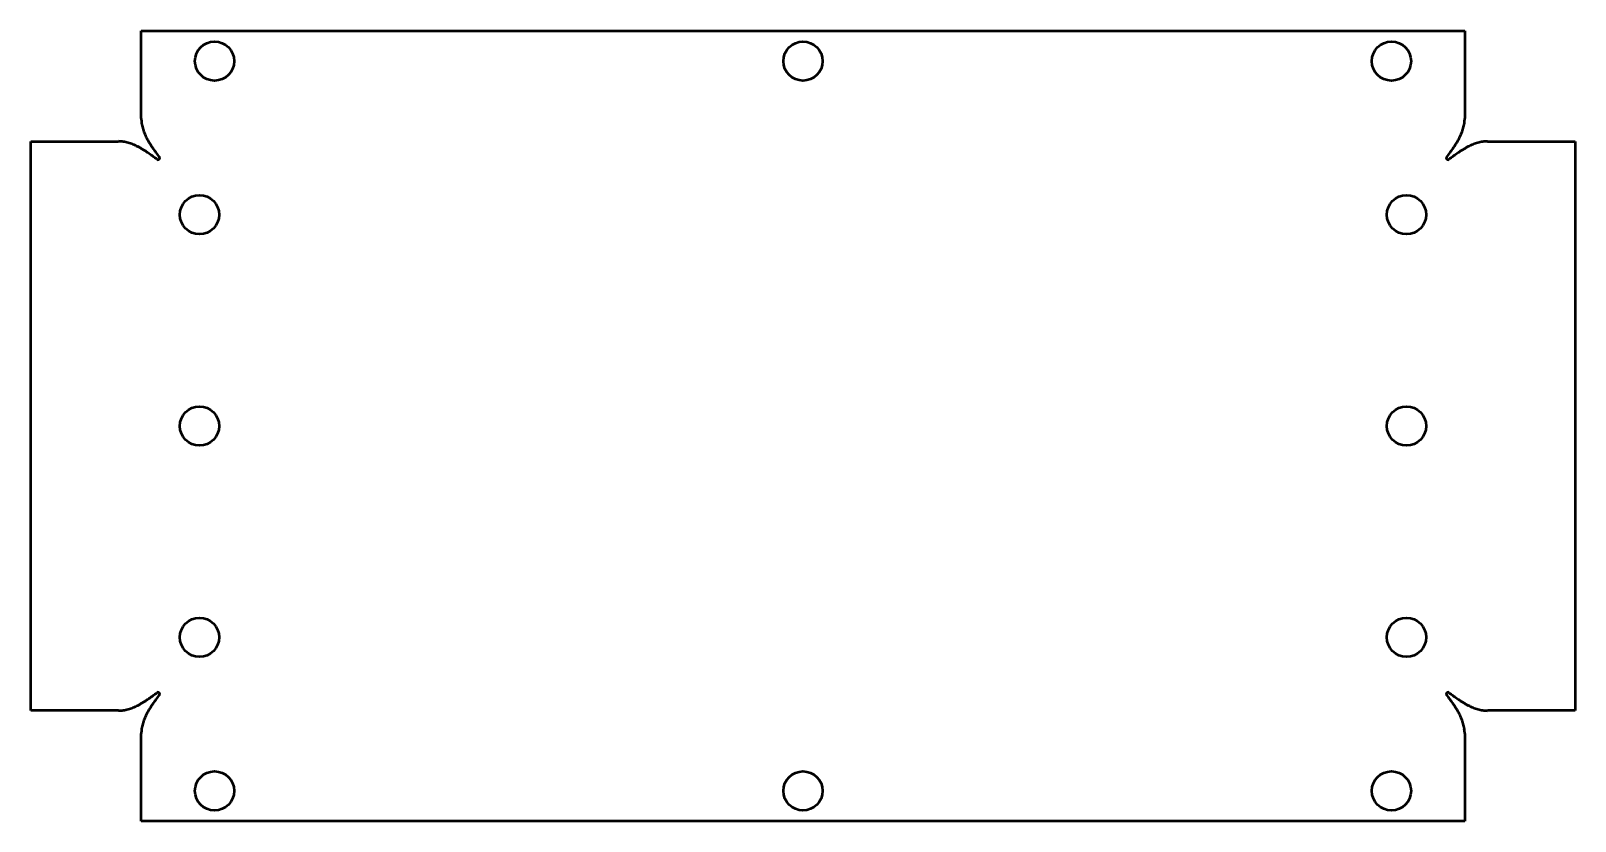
# Model space of a CAD drawing. Header units: millimetres. Extents: x 0 to 512, y 0 to 262.
import ezdxf

# ---------------------------------------------------------------- set-up
doc = ezdxf.new("R2010")
doc.units = ezdxf.units.MM
doc.layers.add('IV_INTERIOR_PROFILES', color=7, linetype='Continuous', lineweight=50)
doc.layers.add('IV_OUTER_PROFILE', color=7, linetype='Continuous', lineweight=50)

msp = doc.modelspace()

# ---------------------------------------------------------------- linework, layer by layer
at = {"layer": 'IV_INTERIOR_PROFILES'}
for centre in [(60.88, 251.76), (255.88, 251.76), (450.88, 251.76), (55.88, 200.88), (455.88, 200.88), (55.88, 130.88), (455.88, 130.88), (55.88, 60.88), (455.88, 60.88), (60.88, 10), (255.88, 10), (450.88, 10)]:
    msp.add_circle(centre, 6.5, dxfattribs=at)
at = {"layer": 'IV_OUTER_PROFILE'}
for p, q in [((36.59, 232.76), (36.59, 261.76)), ((36.59, 261.76), (475.17, 261.76)), ((475.17, 261.76), (475.17, 232.76)), ((0, 225.17), (29, 225.17)), ((0, 36.59), (0, 225.17)), ((482.76, 225.17), (511.76, 225.17)), ((511.76, 225.17), (511.76, 36.59)), ((29, 36.59), (0, 36.59)), ((511.76, 36.59), (482.76, 36.59)), ((36.59, 0), (36.59, 29)), ((475.17, 29), (475.17, 0)), ((475.17, 0), (36.59, 0))]:
    msp.add_line(p, q, dxfattribs=at)
for centre, radius, start, end in [((47.58, 232.77), 10.99, 180.051, 184.2518), ((48.28, 232.84), 11.69, 184.3342, 188.3038), ((49.2, 233), 12.63, 188.4008, 192.114), ((50.34, 233.27), 13.8, 192.2197, 195.6634), ((462.21, 233.07), 12.99, 344.2291, 347.8878), ((463.2, 232.88), 11.98, 347.7857, 351.6995), ((463.97, 232.79), 11.2, 351.6089, 355.7531), ((464.53, 232.76), 10.65, 355.6802, 0.017), ((51.72, 233.68), 15.24, 195.7727, 198.9439), ((53.34, 234.27), 16.96, 199.0528, 201.9563), ((55.21, 235.06), 18.99, 202.0618, 204.7079), ((57.35, 236.09), 21.37, 204.808, 207.2102), ((59.93, 237.47), 24.29, 207.3115, 209.4698), ((65.83, 240.88), 31.1, 209.5914, 211.3116), ((449.41, 238.83), 27.07, 328.5603, 330.5367), ((453.68, 236.47), 22.19, 330.4281, 332.7907), ((455.87, 235.38), 19.74, 332.6911, 335.2907), ((457.83, 234.51), 17.6, 335.1877, 338.0427), ((459.53, 233.86), 15.78, 337.9352, 341.0557), ((460.98, 233.39), 14.25, 340.9462, 344.3372), ((29, 214.53), 10.65, 85.6802, 90.017), ((28.98, 213.97), 11.2, 81.6089, 85.7531), ((28.88, 213.2), 11.98, 77.7857, 81.6995), ((28.69, 212.21), 12.99, 74.2291, 77.8878), ((28.37, 210.98), 14.25, 70.9462, 74.3372), ((27.9, 209.53), 15.78, 67.9352, 71.0557), ((27.25, 207.83), 17.6, 65.1877, 68.0427), ((26.38, 205.87), 19.74, 62.6911, 65.2907), ((25.29, 203.68), 22.19, 60.4281, 62.7907), ((22.93, 199.41), 27.07, 58.5603, 60.5367), ((19.67, 193.94), 33.43, 57.0559, 58.6851), ((14.99, 186.56), 42.18, 55.8569, 57.1681), ((6.31, 173.46), 57.88, 54.0823, 56.0267), ((72.47, 245.01), 38.93, 211.4299, 212.8291), ((81.83, 251.16), 50.13, 212.9358, 214.0391), ((-34.84, 115.27), 129.16, 53.5578, 54.4407), ((117.09, 275.57), 93.01, 214.3405, 215.5505), ((463.44, 526.89), 520.93, 215.8913, 216.1102), ((365.27, 296.6), 129.16, 323.5578, 324.4407), ((776.89, -201.68), 520.93, 125.8913, 126.1102), ((423.46, 255.45), 57.88, 324.0823, 326.0267), ((436.56, 246.78), 42.18, 325.8569, 327.1681), ((525.57, 144.67), 93.01, 124.3405, 125.5505), ((443.94, 242.09), 33.43, 327.0559, 328.6851), ((501.16, 179.93), 50.13, 122.9358, 124.0391), ((495.01, 189.29), 38.93, 121.4299, 122.8291), ((490.88, 195.93), 31.1, 119.5914, 121.3116), ((487.47, 201.83), 24.29, 117.3115, 119.4698), ((486.09, 204.41), 21.37, 114.808, 117.2102), ((485.06, 206.55), 18.99, 112.0618, 114.7079), ((484.27, 208.42), 16.96, 109.0528, 111.9563), ((483.68, 210.04), 15.24, 105.7727, 108.9439), ((483.27, 211.42), 13.8, 102.2197, 105.6634), ((483, 212.56), 12.63, 98.4008, 102.114), ((482.84, 213.48), 11.69, 94.3342, 98.3038), ((482.77, 214.18), 10.99, 90.051, 94.2518), ((42.18, 219.58), 0.506, 233.8068, 36.1932), ((469.58, 219.58), 0.506, 143.8068, 306.1932), ((-13.8, 117.09), 93.01, 304.3405, 305.5505), ((-265.13, 463.44), 520.93, 305.8913, 306.1102), ((146.49, -34.84), 129.16, 143.5578, 144.4407), ((42.18, 42.18), 0.506, 323.8068, 126.1932), ((469.58, 42.18), 0.506, 53.8068, 216.1932), ((48.32, -265.13), 520.93, 35.8913, 36.1102), ((546.6, 146.49), 129.16, 233.5578, 234.4407), ((505.45, 88.3), 57.88, 234.0823, 236.0267), ((28.99, 47.58), 10.99, 270.051, 274.2518), ((28.92, 48.28), 11.69, 274.3342, 278.3038), ((28.77, 49.2), 12.63, 278.4008, 282.114), ((28.49, 50.34), 13.8, 282.2197, 285.6634), ((28.08, 51.72), 15.24, 285.7727, 288.9439), ((27.49, 53.34), 16.96, 289.0528, 291.9563), ((26.7, 55.21), 18.99, 292.0618, 294.7079), ((25.67, 57.35), 21.37, 294.808, 297.2102), ((24.29, 59.93), 24.29, 297.3115, 299.4698), ((20.89, 65.83), 31.1, 299.5914, 301.3116), ((16.75, 72.47), 38.93, 301.4299, 302.8291), ((10.6, 81.83), 50.13, 302.9358, 304.0391), ((58.08, 25.29), 22.19, 150.4281, 152.7907), ((62.35, 22.93), 27.07, 148.5603, 150.5367), ((67.82, 19.67), 33.43, 147.0559, 148.6851), ((75.2, 14.99), 42.18, 145.8569, 147.1681), ((88.3, 6.31), 57.88, 144.0823, 146.0267), ((394.67, -13.8), 93.01, 34.3405, 35.5505), ((429.93, 10.6), 50.13, 32.9358, 34.0391), ((439.29, 16.75), 38.93, 31.4299, 32.8291), ((445.93, 20.89), 31.1, 29.5914, 31.3116), ((451.83, 24.29), 24.29, 27.3115, 29.4698), ((496.78, 75.2), 42.18, 235.8569, 237.1681), ((492.09, 67.82), 33.43, 237.0559, 238.6851), ((488.83, 62.35), 27.07, 238.5603, 240.5367), ((486.47, 58.08), 22.19, 240.4281, 242.7907), ((485.38, 55.89), 19.74, 242.6911, 245.2907), ((484.51, 53.93), 17.6, 245.1877, 248.0427), ((483.86, 52.23), 15.78, 247.9352, 251.0557), ((483.39, 50.78), 14.25, 250.9462, 254.3372), ((483.07, 49.56), 12.99, 254.2291, 257.8878), ((482.88, 48.56), 11.98, 257.7857, 261.6995), ((482.79, 47.79), 11.2, 261.6089, 265.7531), ((482.76, 47.23), 10.65, 265.6802, 270.017), ((48.56, 28.88), 11.98, 167.7857, 171.6995), ((49.56, 28.69), 12.99, 164.2291, 167.8878), ((50.78, 28.37), 14.25, 160.9462, 164.3372), ((52.23, 27.9), 15.78, 157.9352, 161.0557), ((53.93, 27.25), 17.6, 155.1877, 158.0427), ((55.89, 26.38), 19.74, 152.6911, 155.2907), ((454.41, 25.67), 21.37, 24.808, 27.2102), ((456.55, 26.7), 18.99, 22.0618, 24.7079), ((458.42, 27.49), 16.96, 19.0528, 21.9563), ((460.04, 28.08), 15.24, 15.7727, 18.9439), ((461.42, 28.49), 13.8, 12.2197, 15.6634), ((462.56, 28.77), 12.63, 8.4008, 12.114), ((47.23, 29), 10.65, 175.6802, 180.017), ((47.79, 28.98), 11.2, 171.6089, 175.7531), ((463.48, 28.92), 11.69, 4.3342, 8.3038), ((464.18, 28.99), 10.99, 0.051, 4.2518)]:
    msp.add_arc(centre, radius, start, end, dxfattribs=at)

doc.saveas('drawing.dxf')
